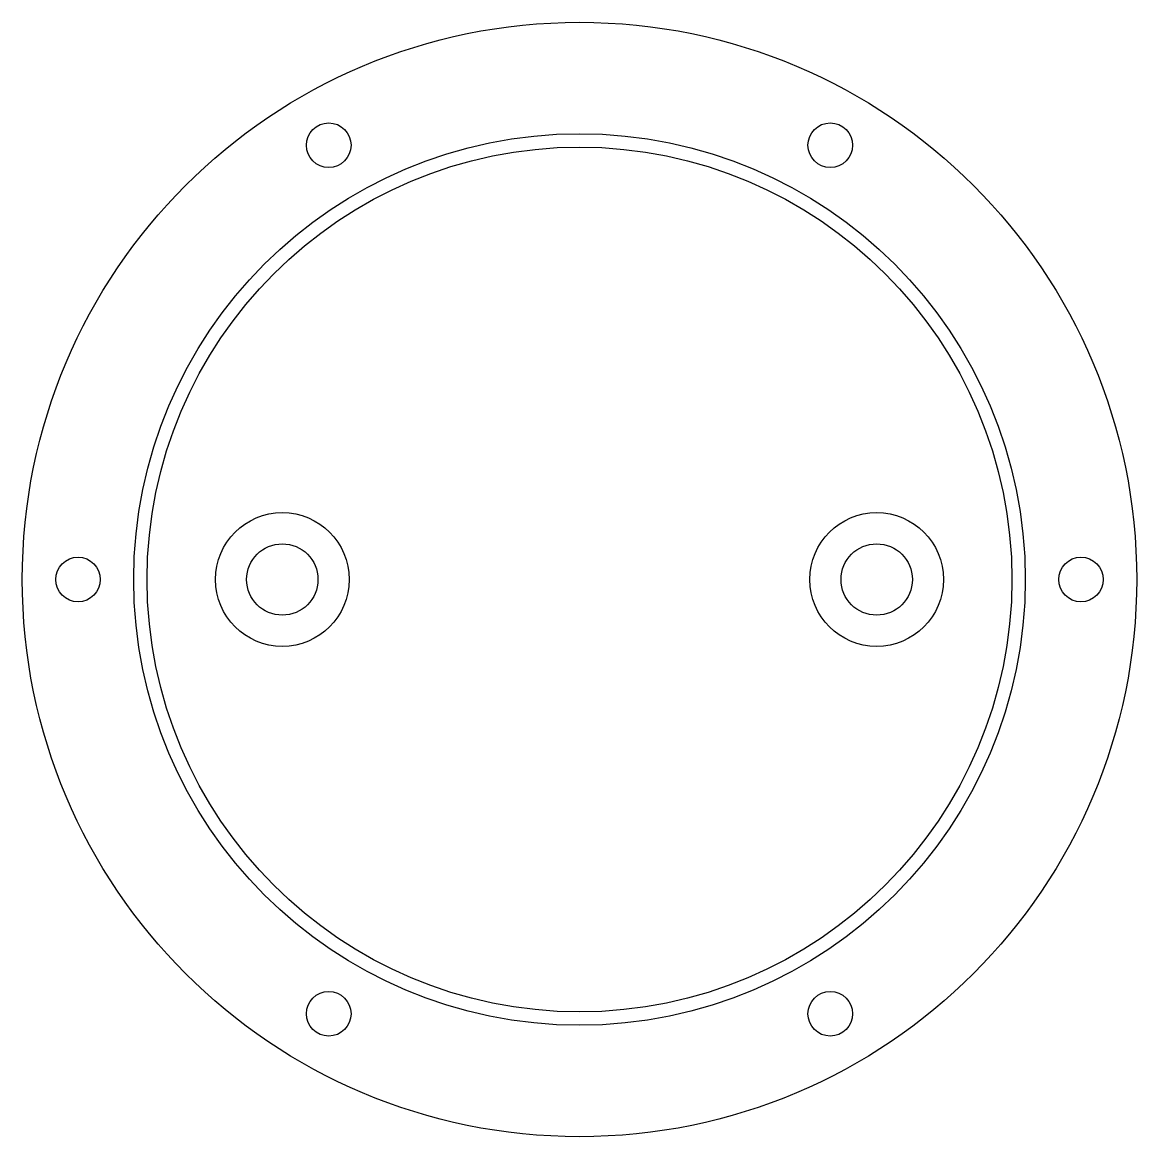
# Model space of a CAD drawing. Header units: millimetres. Extents: x -125 to 125, y -125 to 125.
import ezdxf

# ---------------------------------------------------------------- set-up
doc = ezdxf.new("R2010")
doc.units = ezdxf.units.MM
doc.layers.add('Shape', color=7, linetype='CONTINUOUS')

msp = doc.modelspace()

# ---------------------------------------------------------------- linework, layer by layer
at = {"layer": 'Shape'}
for p, q in [((-51.25, 97.4279), (-51.25, 97.4279, 6)), ((-51.25, 97.4279), (-51.25, 97.4279, 6)), ((61.25, 97.4279), (61.25, 97.4279, 6)), ((61.25, 97.4279), (61.25, 97.4279, 6)), ((-107.5, 0), (-107.5, 0, 6)), ((-107.5, 0), (-107.5, 0, 6)), ((-58.6667, 0, 3), (-58.6667, 0, 6)), ((-58.6667, 0, 3), (-58.6667, 0, 6)), ((-51.6667, 0), (-51.6667, 0, 3)), ((-51.6667, 0), (-51.6667, 0, 3)), ((74.6667, 0, 3), (74.6667, 0, 6)), ((74.6667, 0, 3), (74.6667, 0, 6)), ((81.6667, 0), (81.6667, 0, 3)), ((81.6667, 0), (81.6667, 0, 3)), ((97, 0, 3), (97, 0, 6)), ((97, 0, 3), (97, 0, 6)), ((100, 0, 3), (100, 0, 6)), ((100, 0, 3), (100, 0, 6)), ((117.5, 0), (117.5, 0, 6)), ((117.5, 0), (117.5, 0, 6)), ((125, 0), (125, 0, 6)), ((125, 0), (125, 0, 6)), ((-51.25, -97.4279), (-51.25, -97.4279, 6)), ((-51.25, -97.4279), (-51.25, -97.4279, 6)), ((61.25, -97.4279), (61.25, -97.4279, 6)), ((61.25, -97.4279), (61.25, -97.4279, 6))]:
    msp.add_line(p, q, dxfattribs=at)
for centre, radius in [((0, 0), 125), ((0, 0), 125), ((0, 0), 125), ((0, 0), 125), ((0, 0), 100), ((0, 0), 100), ((0, 0), 100), ((0, 0), 100), ((-56.25, 97.4279), 5), ((-56.25, 97.4279), 5), ((-56.25, 97.4279), 5), ((-56.25, 97.4279), 5), ((56.25, 97.4279), 5), ((56.25, 97.4279), 5), ((56.25, 97.4279), 5), ((56.25, 97.4279), 5), ((0, 0), 97), ((0, 0), 97), ((0, 0), 97), ((0, 0), 97), ((-66.6667, 0), 15), ((-66.6667, 0), 15), ((-66.6667, 0), 15), ((-66.6667, 0), 15), ((66.6667, 0), 15), ((66.6667, 0), 15), ((66.6667, 0), 15), ((66.6667, 0), 15), ((-66.6667, 0), 8), ((-66.6667, 0), 8), ((-66.6667, 0), 8), ((-66.6667, 0), 8), ((66.6667, 0), 8), ((66.6667, 0), 8), ((66.6667, 0), 8), ((66.6667, 0), 8), ((-112.5, 0), 5), ((-112.5, 0), 5), ((-112.5, 0), 5), ((-112.5, 0), 5), ((112.5, 0), 5), ((112.5, 0), 5), ((112.5, 0), 5), ((112.5, 0), 5), ((-56.25, -97.4279), 5), ((-56.25, -97.4279), 5), ((-56.25, -97.4279), 5), ((-56.25, -97.4279), 5), ((56.25, -97.4279), 5), ((56.25, -97.4279), 5), ((56.25, -97.4279), 5), ((56.25, -97.4279), 5)]:
    msp.add_circle(centre, radius, dxfattribs=at)

doc.saveas('drawing.dxf')
